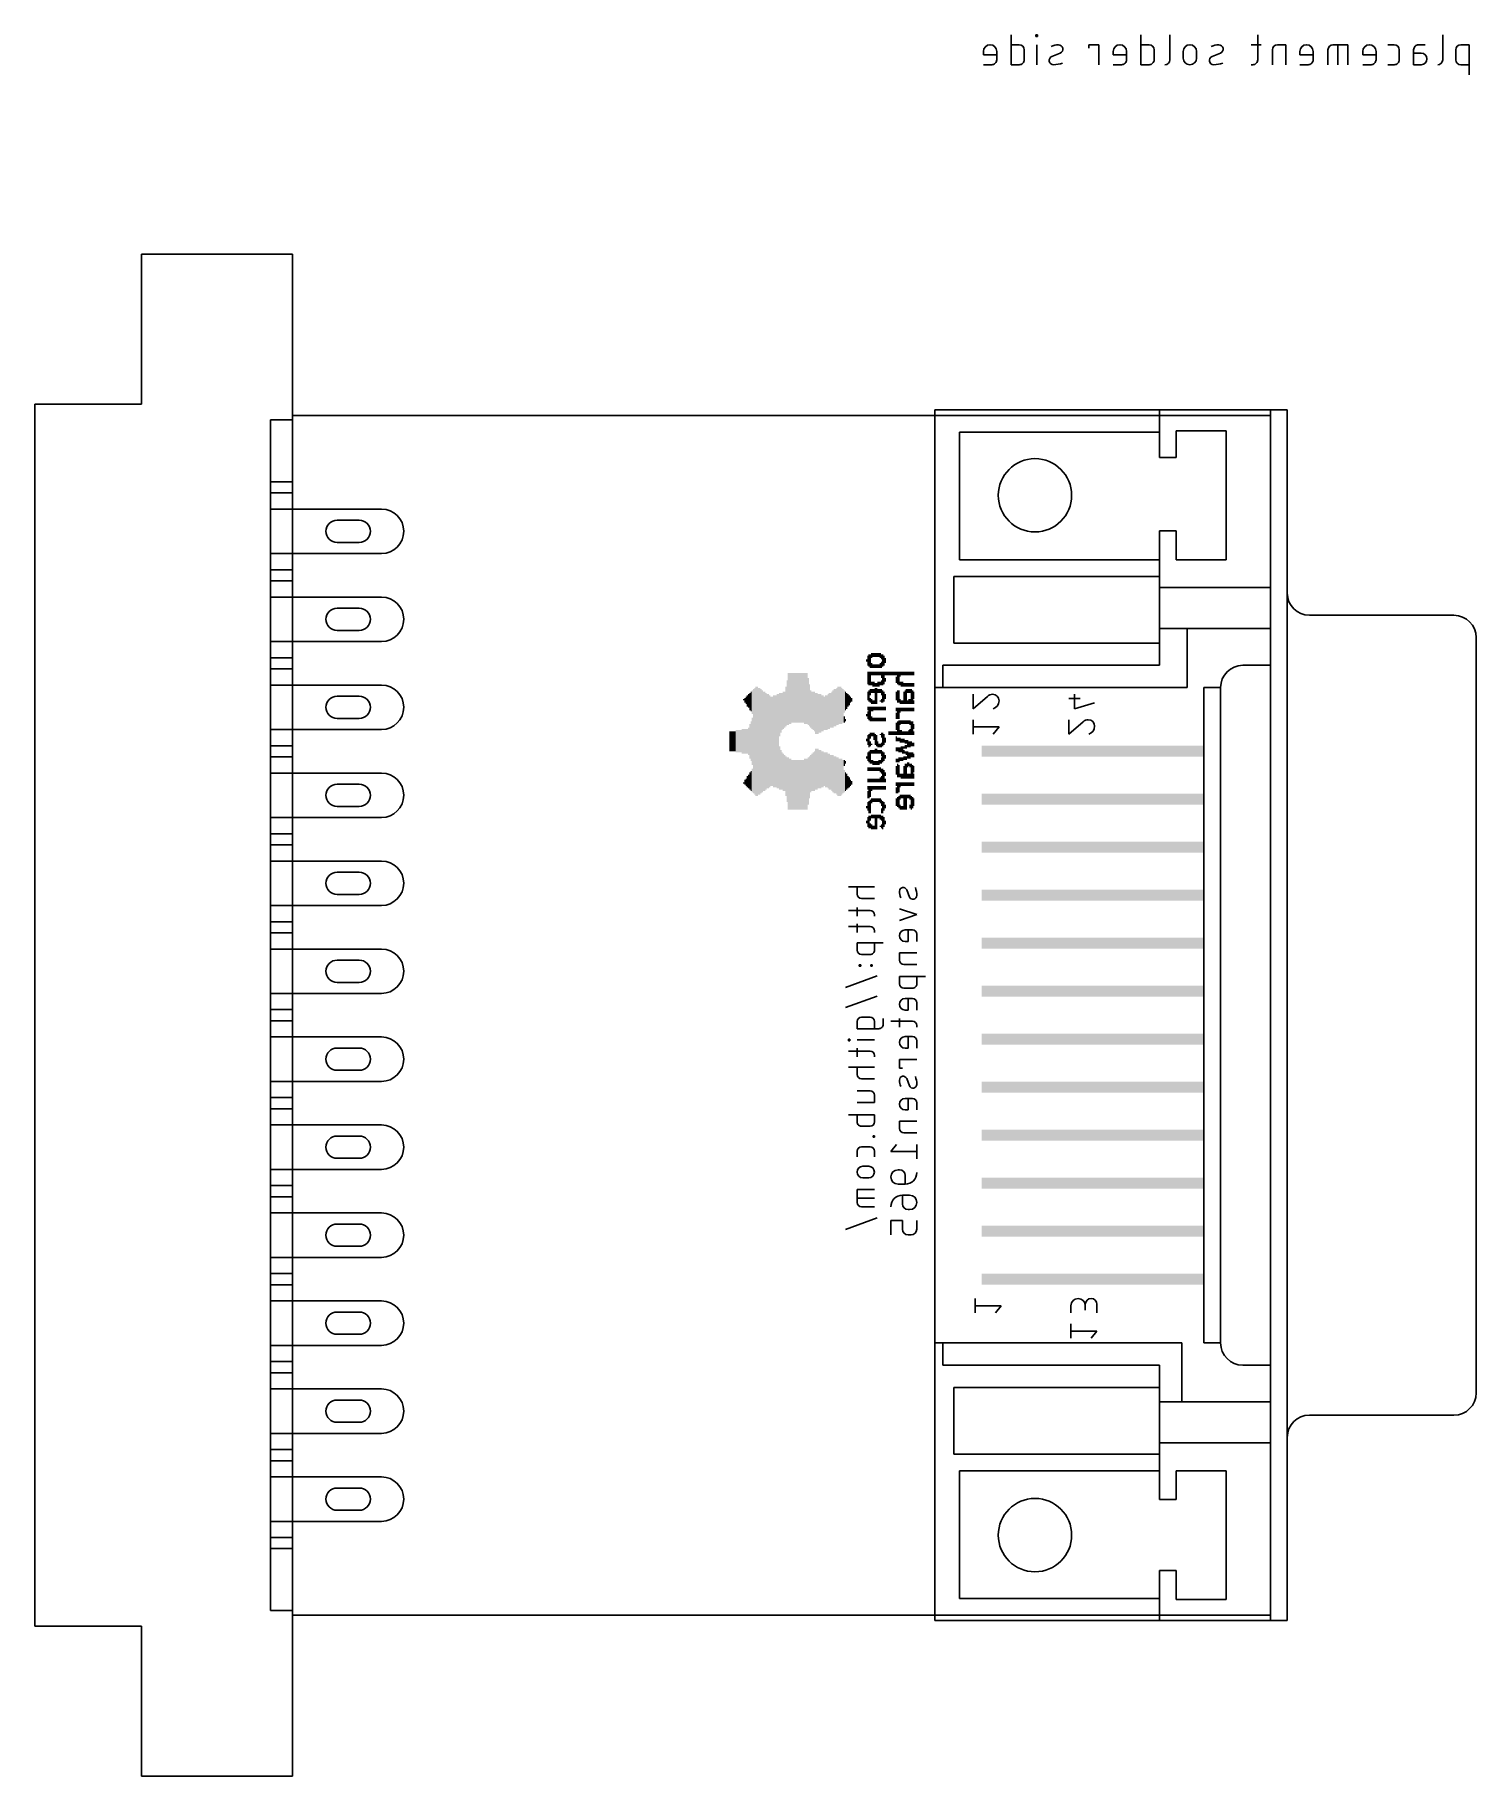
# Model space of a CAD drawing. Extents: x -11.6 to 53.2, y -7.2 to 71.1.
import ezdxf

# ---------------------------------------------------------------- set-up
doc = ezdxf.new("R2010")
doc.units = 0
for name, color, linetype in [('20', 30, 'CONTINUOUS'), ('22', 253, 'CONTINUOUS'), ('52', 253, 'CONTINUOUS')]:
    doc.layers.add(name, color=color, linetype=linetype)

# ---------------------------------------------------------------- blocks, each defined once
blk = doc.blocks.new('RECT')
blk.add_solid([(-0.5, -0.5), (0.5, -0.5), (-0.5, 0.5), (0.5, 0.5)])

msp = doc.modelspace()

# ---------------------------------------------------------------- linework, layer by layer
at = {"layer": '20'}
for p, q in [((0, 54), (0, 0)), ((0, 54), (44, 54)), ((44, 54), (44, 0)), ((0, 0), (44, 0))]:
    msp.add_line(p, q, dxfattribs=at)
for centre in [(33.4, 50.4), (33.4, 3.6)]:
    msp.add_circle(centre, 1.65, dxfattribs=at)
at = {"layer": '22'}
for p, q in [((32.3216, 71.1264), (32.3216, 69.7802)), ((32.6956, 70.6776), (32.3216, 70.6776)), ((33.5165, 71.1264), (33.4417, 71.1264)), ((33.4417, 71.1264), (33.4417, 71.0516)), ((33.4417, 71.0516), (33.5165, 71.0516)), ((33.4791, 69.7802), (33.4791, 70.6776)), ((33.5165, 71.0516), (33.5165, 71.1264)), ((36.2781, 70.6776), (35.8294, 70.6776)), ((35.8294, 70.6776), (35.8294, 70.528)), ((36.2781, 69.7802), (36.2781, 70.6776)), ((38.1621, 71.1264), (38.1621, 69.7802)), ((38.536, 70.6776), (38.1621, 70.6776)), ((39.4699, 71.1264), (39.4699, 70.0045)), ((43.5727, 70.6776), (43.124, 70.6776)), ((43.4231, 71.1264), (43.4231, 70.0045)), ((44.6835, 70.6776), (44.3095, 70.6776)), ((44.6835, 69.7802), (44.6835, 70.6776)), ((47.4795, 70.6776), (46.8064, 70.6776)), ((47.0308, 69.7802), (47.0308, 70.6776)), ((47.4795, 69.7802), (47.4795, 70.6776)), ((49.5675, 70.6776), (49.2684, 70.6776)), ((50.6605, 70.6776), (50.9596, 70.6776)), ((51.744, 71.1264), (51.744, 70.0045)), ((52.9336, 70.6776), (52.5597, 70.6776)), ((52.9336, 69.3314), (52.9336, 70.6776)), ((31.0811, 70.3785), (31.0811, 70.2289)), ((31.0811, 70.2289), (31.6794, 70.2289)), ((31.0811, 69.7802), (31.455, 69.7802)), ((31.6794, 70.0045), (31.6794, 70.3785)), ((32.3216, 69.7802), (32.6956, 69.7802)), ((32.9199, 70.0045), (32.9199, 70.4532)), ((34.1591, 70.1541), (34.533, 70.3037)), ((36.9215, 70.3785), (36.9215, 70.2289)), ((36.9215, 70.2289), (37.5198, 70.2289)), ((36.9215, 69.7802), (37.2954, 69.7802)), ((37.5198, 70.0045), (37.5198, 70.3785)), ((38.1621, 69.7802), (38.536, 69.7802)), ((38.7604, 70.0045), (38.7604, 70.4532)), ((40.0699, 70.3785), (40.0699, 70.0793)), ((40.6682, 70.0793), (40.6682, 70.3785)), ((41.3684, 70.1541), (41.7423, 70.3037)), ((43.1988, 69.7802), (43.124, 69.7802)), ((44.0851, 70.4532), (44.0851, 69.7802)), ((45.3171, 70.3785), (45.3171, 70.2289)), ((45.3171, 70.2289), (45.9154, 70.2289)), ((45.3171, 69.7802), (45.6911, 69.7802)), ((45.9154, 70.0045), (45.9154, 70.3785)), ((46.582, 70.4532), (46.582, 69.7802)), ((48.1461, 70.3785), (48.1461, 70.2289)), ((48.1461, 70.2289), (48.7444, 70.2289)), ((48.1461, 69.7802), (48.52, 69.7802)), ((48.7444, 70.0045), (48.7444, 70.3785)), ((49.2684, 69.7802), (49.5675, 69.7802)), ((49.7919, 70.0045), (49.7919, 70.4532)), ((50.4361, 69.7802), (50.4361, 70.4532)), ((50.4361, 70.3037), (50.7726, 70.3037)), ((50.7726, 69.7802), (50.4361, 69.7802)), ((52.3353, 70.4532), (52.3353, 70.0045)), ((52.5597, 69.7802), (52.9336, 69.7802)), ((0, 61.25), (-6.8, 61.25)), ((-6.8, 61.25), (-6.8, 54.5)), ((0, 61.25), (0, 53.8)), ((-11.6, 54.5), (-11.6, -0.5)), ((-6.8, 54.5), (-11.6, 54.5)), ((28.9, 42.75), (28.9, 54.25)), ((28.9, 54.25), (39, 54.25)), ((39, 54.25), (44, 54.25)), ((39, 52.1), (39, 54.25)), ((44, 54.25), (44, 46.25)), ((44, 54.25), (44.75, 54.25)), ((44.75, 54.25), (44.75, 46)), ((-1, 53.8), (-1, 0.2)), ((0, 53.8), (-1, 53.8)), ((42, 53.3), (39.75, 53.3)), ((39.75, 53.3), (39.75, 52.1)), ((42, 53.3), (42, 47.5)), ((39, 53.25), (30, 53.25)), ((30, 53.25), (30, 47.5)), ((39.75, 52.1), (39, 52.1)), ((-1, 51.01), (0, 51.01)), ((0, 51.01), (0, 50.51)), ((0, 50.51), (-1, 50.51)), ((0.1, 49.78), (-1, 49.78)), ((39.75, 48.8), (39, 48.8)), ((39, 48.8), (39, 46.25)), ((39.75, 47.5), (39.75, 48.8)), ((0.1, 47.78), (-1, 47.78)), ((-1, 47.05), (0, 47.05)), ((0, 47.05), (0, 46.55)), ((30, 47.5), (39, 47.5)), ((42, 47.5), (39.75, 47.5)), ((0, 46.55), (-1, 46.55)), ((39, 46.75), (29.75, 46.75)), ((29.75, 46.75), (29.75, 43.75)), ((39, 46.25), (44, 46.25)), ((39, 44.4), (39, 46.25)), ((44, 46.25), (44, 44.4)), ((0.1, 45.82), (-1, 45.82)), ((44.75, 46), (44.75, 8)), ((45.75, 45), (52.25, 45)), ((39, 42.75), (39, 44.4)), ((40.25, 44.4), (39, 44.4)), ((44, 44.4), (40.25, 44.4)), ((40.25, 41.75), (40.25, 44.4)), ((44, 44.4), (44, 42.75)), ((53.25, 44), (53.25, 10)), ((0.1, 43.82), (-1, 43.82)), ((29.75, 43.75), (39, 43.75)), ((-1, 43.09), (0, 43.09)), ((0, 42.59), (-1, 42.59)), ((0, 43.09), (0, 42.59)), ((28.9, 41.75), (28.9, 42.75)), ((29.25, 42.75), (39, 42.75)), ((29.25, 42.75), (29.25, 41.75)), ((44, 42.75), (42.75, 42.75)), ((44, 42.75), (44, 11.25)), ((0.1, 41.86), (-1, 41.86)), ((28.9, 12.25), (28.9, 41.75)), ((28.9, 41.75), (29.25, 41.75)), ((29.25, 41.75), (40.25, 41.75)), ((41.75, 41.75), (41, 41.75)), ((41, 41.75), (41, 12.25)), ((41.75, 41.75), (41.75, 12.25)), ((30.6158, 40.7938), (30.6158, 41.4429)), ((31.2649, 41.3455), (30.6158, 40.7938)), ((35.4351, 41.2482), (34.9158, 41.2482)), ((35.1754, 40.7938), (35.1754, 41.4429)), ((36.0842, 41.0534), (35.1754, 40.7938)), ((30.6158, 39.6508), (30.6158, 40.2999)), ((31.7842, 39.9754), (30.6158, 39.9754)), ((31.5246, 39.6508), (31.7842, 39.9754)), ((34.9158, 39.6508), (34.9158, 40.2999)), ((35.5649, 40.2025), (34.9158, 39.6508)), ((0.1, 39.86), (-1, 39.86)), ((-1, 39.13), (0, 39.13)), ((0, 38.63), (-1, 38.63)), ((0, 39.13), (0, 38.63)), ((0.1, 37.9), (-1, 37.9)), ((0.1, 35.9), (-1, 35.9)), ((-1, 35.17), (0, 35.17)), ((0, 34.67), (-1, 34.67)), ((0, 35.17), (0, 34.67)), ((0.1, 33.94), (-1, 33.94)), ((26.1767, 32.7742), (25.0083, 32.7742)), ((25.3978, 32.7742), (25.3978, 32.4496)), ((25.5925, 32.2549), (26.1767, 32.2549)), ((27.7571, 32.3198), (27.6273, 32.6444)), ((0.1, 31.94), (-1, 31.94)), ((25.0083, 31.7124), (25.982, 31.7124)), ((25.3978, 31.8422), (25.3978, 31.4528)), ((26.1767, 31.5177), (26.1767, 31.4528)), ((27.3028, 31.7892), (28.0817, 31.5296)), ((28.0817, 31.5296), (27.3028, 31.27)), ((-1, 31.21), (0, 31.21)), ((0, 30.71), (-1, 30.71)), ((0, 31.21), (0, 30.71)), ((25.0083, 30.9885), (25.982, 30.9885)), ((25.3978, 31.1183), (25.3978, 30.7289)), ((26.1767, 30.7938), (26.1767, 30.7289)), ((27.887, 30.8367), (27.5624, 30.8367)), ((27.6922, 30.3175), (27.6922, 30.8367)), ((28.0817, 30.3175), (28.0817, 30.642)), ((0.1, 29.98), (-1, 29.98)), ((26.5662, 30.2537), (25.3978, 30.2537)), ((25.3978, 30.2537), (25.3978, 29.9292)), ((26.1767, 29.9292), (26.1767, 30.2537)), ((28.0817, 29.808), (27.3028, 29.808)), ((27.3028, 29.808), (27.3028, 29.4835)), ((27.5624, 30.3175), (27.6922, 30.3175)), ((25.56, 29.2704), (25.4951, 29.2704)), ((25.4951, 29.2704), (25.4951, 29.2055)), ((25.4951, 29.2055), (25.56, 29.2055)), ((25.56, 29.2055), (25.56, 29.2704)), ((25.5925, 29.7344), (25.982, 29.7344)), ((26.0793, 29.2704), (26.0144, 29.2704)), ((26.0144, 29.2704), (26.0144, 29.2055)), ((26.0144, 29.2055), (26.0793, 29.2055)), ((26.0793, 29.2055), (26.0793, 29.2704)), ((27.4975, 29.2888), (28.0817, 29.2888)), ((26.3065, 28.7737), (24.8785, 28.2544)), ((28.4712, 28.7354), (27.3028, 28.7354)), ((27.3028, 28.7354), (27.3028, 28.4108)), ((27.4975, 28.2161), (27.887, 28.2161)), ((28.0817, 28.4108), (28.0817, 28.7354)), ((0.1, 27.98), (-1, 27.98)), ((26.3065, 27.8593), (24.8785, 27.34)), ((27.887, 27.7506), (27.5624, 27.7506)), ((27.6922, 27.2314), (27.6922, 27.7506)), ((28.0817, 27.2314), (28.0817, 27.5559)), ((-1, 27.25), (0, 27.25)), ((0, 26.75), (-1, 26.75)), ((0, 27.25), (0, 26.75)), ((25.3978, 26.718), (25.3978, 26.3934)), ((25.982, 26.9127), (25.5925, 26.9127)), ((26.1767, 26.3934), (26.1767, 26.718)), ((26.5662, 26.5882), (26.5662, 26.8478)), ((26.9133, 26.727), (27.887, 26.727)), ((27.3028, 26.8568), (27.3028, 26.4673)), ((27.5624, 27.2314), (27.6922, 27.2314)), ((0.1, 26.02), (-1, 26.02)), ((25.0732, 25.9176), (25.0083, 25.9176)), ((25.0083, 25.9176), (25.0083, 25.8527)), ((25.0732, 25.8527), (25.0732, 25.9176)), ((25.3978, 26.3934), (26.3714, 26.3934)), ((26.1767, 25.8852), (25.3978, 25.8852)), ((27.887, 26.0362), (27.5624, 26.0362)), ((27.6922, 25.5169), (27.6922, 26.0362)), ((28.0817, 26.5322), (28.0817, 26.4673)), ((25.0083, 25.8527), (25.0732, 25.8527)), ((25.0083, 25.3878), (25.982, 25.3878)), ((25.3978, 25.5176), (25.3978, 25.1282)), ((26.1767, 25.1931), (26.1767, 25.1282)), ((27.5624, 25.5169), (27.6922, 25.5169)), ((28.0817, 25.5169), (28.0817, 25.8414)), ((26.1767, 24.6589), (25.0083, 24.6589)), ((25.3978, 24.6589), (25.3978, 24.3344)), ((28.0817, 25.0008), (27.3028, 25.0008)), ((27.3028, 25.0008), (27.3028, 24.6113)), ((27.3028, 24.6113), (27.4326, 24.6113)), ((0.1, 24.02), (-1, 24.02)), ((25.3978, 23.5921), (25.982, 23.5921)), ((25.5925, 24.1396), (26.1767, 24.1396)), ((27.7571, 23.8235), (27.6273, 24.1481)), ((-1, 23.29), (0, 23.29)), ((0, 22.79), (-1, 22.79)), ((0, 23.29), (0, 22.79)), ((26.1767, 23.0728), (25.3978, 23.0728)), ((26.1767, 23.3974), (26.1767, 23.0728)), ((27.887, 23.2549), (27.5624, 23.2549)), ((27.5624, 22.7356), (27.6922, 22.7356)), ((27.6922, 22.7356), (27.6922, 23.2549)), ((28.0817, 22.7356), (28.0817, 23.0601)), ((0.1, 22.06), (-1, 22.06)), ((25.0083, 22.5194), (26.1767, 22.5194)), ((25.3978, 22.1949), (25.3978, 22.5194)), ((25.982, 22.0001), (25.5925, 22.0001)), ((26.1767, 22.5194), (26.1767, 22.1949)), ((28.0817, 22.2262), (27.3028, 22.2262)), ((27.3028, 22.2262), (27.3028, 21.9016)), ((26.1767, 21.5742), (26.1118, 21.5742)), ((26.1118, 21.5742), (26.1118, 21.5093)), ((26.1118, 21.5093), (26.1767, 21.5093)), ((26.1767, 21.5093), (26.1767, 21.5742)), ((27.1729, 21.1862), (26.9133, 20.8616)), ((27.4975, 21.7069), (28.0817, 21.7069)), ((28.0817, 21.1862), (28.0817, 20.5371)), ((25.3978, 20.8815), (25.3978, 20.6218)), ((25.982, 21.0762), (25.5925, 21.0762)), ((26.1767, 20.6218), (26.1767, 20.8815)), ((26.9133, 20.8616), (28.0817, 20.8616)), ((0.1, 20.06), (-1, 20.06)), ((25.9171, 20.2012), (25.6574, 20.2012)), ((25.6574, 19.6819), (25.9171, 19.6819)), ((27.3028, 20.0432), (27.2379, 20.0432)), ((27.5624, 19.3941), (27.5624, 19.7835)), ((-1, 19.33), (0, 19.33)), ((0, 18.83), (-1, 18.83)), ((0, 19.33), (0, 18.83)), ((26.1767, 19.15), (25.3978, 19.15)), ((25.3978, 19.15), (25.3978, 18.5658)), ((27.2379, 19.3941), (27.5624, 19.3941)), ((27.4326, 18.9002), (27.4326, 18.5107)), ((27.7571, 18.9002), (27.4326, 18.9002)), ((0.1, 18.1), (-1, 18.1)), ((26.1767, 18.7605), (25.3978, 18.7605)), ((25.5925, 18.371), (26.1767, 18.371)), ((27.6922, 18.2511), (27.7571, 18.2511)), ((26.3065, 17.8771), (24.8785, 17.3578)), ((27.4326, 17.7572), (26.9133, 17.7572)), ((26.9133, 17.7572), (26.9133, 17.1081)), ((27.4326, 17.3677), (27.4326, 17.7572)), ((28.0817, 17.7572), (28.0817, 17.3677)), ((27.8221, 17.1081), (27.6922, 17.1081)), ((0.1, 16.1), (-1, 16.1)), ((-1, 15.37), (0, 15.37)), ((0, 15.37), (0, 14.87)), ((0, 14.87), (-1, 14.87)), ((0.1, 14.14), (-1, 14.14)), ((30.7158, 13.6001), (30.7158, 14.2492)), ((31.8842, 13.9246), (30.7158, 13.9246)), ((31.6246, 13.6001), (31.8842, 13.9246)), ((35.0158, 13.6001), (35.0158, 13.9246)), ((35.6649, 13.9896), (35.6649, 13.7299)), ((36.1842, 13.6001), (36.1842, 13.9896)), ((35.0158, 12.4571), (35.0158, 13.1062)), ((36.1842, 12.7816), (35.0158, 12.7816)), ((35.9246, 12.4571), (36.1842, 12.7816)), ((0.1, 12.14), (-1, 12.14)), ((28.9, 11.25), (28.9, 12.25)), ((28.9, 12.25), (29.25, 12.25)), ((29.25, 12.25), (40, 12.25)), ((29.25, 11.25), (29.25, 12.25)), ((40, 12.25), (40, 9.6)), ((41, 12.25), (41.75, 12.25)), ((-1, 11.41), (0, 11.41)), ((0, 11.41), (0, 10.91)), ((28.9, -0.25), (28.9, 11.25)), ((39, 11.25), (29.25, 11.25)), ((39, 9.6), (39, 11.25)), ((42.75, 11.25), (44, 11.25)), ((44, 11.25), (44, 9.6)), ((0, 10.91), (-1, 10.91)), ((39, 10.25), (29.75, 10.25)), ((29.75, 10.25), (29.75, 7.25)), ((0.1, 10.18), (-1, 10.18)), ((39, 7.75), (39, 9.6)), ((40, 9.6), (39, 9.6)), ((44, 9.6), (40, 9.6)), ((44, 9.6), (44, 7.75)), ((52.25, 9), (45.75, 9)), ((0.1, 8.18), (-1, 8.18)), ((44.75, 8), (44.75, 7)), ((-1, 7.45), (0, 7.45)), ((0, 7.45), (0, 6.95)), ((29.75, 7.25), (39, 7.25)), ((39, 7.75), (44, 7.75)), ((39, 7.75), (39, 5.2)), ((44, 7.75), (44, -0.25)), ((0, 6.95), (-1, 6.95)), ((39, 6.5), (30, 6.5)), ((30, 6.5), (30, 0.75)), ((42, 6.5), (39.75, 6.5)), ((39.75, 6.5), (39.75, 5.2)), ((42, 6.5), (42, 0.7)), ((44.75, 7), (44.75, -0.25)), ((0.1, 6.22), (-1, 6.22)), ((39.75, 5.2), (39, 5.2)), ((0.1, 4.22), (-1, 4.22)), ((-1, 3.49), (0, 3.49)), ((0, 3.49), (0, 2.99)), ((0, 2.99), (-1, 2.99)), ((39.75, 2), (39, 2)), ((39, 2), (39, -0.25)), ((39.75, 0.7), (39.75, 2)), ((-1, 0.2), (0, 0.2)), ((0, 0.2), (0, -7.25)), ((30, 0.75), (39, 0.75)), ((42, 0.7), (39.75, 0.7)), ((-11.6, -0.5), (-6.8, -0.5)), ((-6.8, -0.5), (-6.8, -7.25)), ((39, -0.25), (28.9, -0.25)), ((44, -0.25), (39, -0.25)), ((44.75, -0.25), (44, -0.25)), ((0, -7.25), (-6.8, -7.25))]:
    msp.add_line(p, q, dxfattribs=at)
for centre, radius, start, end in [((31.3802, 70.3785), 0.2992, 0, 180), ((32.6956, 70.4532), 0.2244, 0, 90), ((34.4704, 69.8284), 0.8493, 90.819, 114.2391), ((34.461, 70.4837), 0.1939, 291.8014, 90.819), ((37.2206, 70.3785), 0.2992, 0, 180), ((38.536, 70.4532), 0.2244, 0, 90), ((40.369, 70.3785), 0.2992, 0, 180), ((41.6797, 69.8284), 0.8493, 90.819, 114.2391), ((41.6703, 70.4837), 0.1939, 291.8014, 90.819), ((44.3095, 70.4532), 0.2244, 90, 179.9992), ((45.6163, 70.3785), 0.2992, 0, 180), ((46.8064, 70.4532), 0.2244, 90, 179.9992), ((48.4452, 70.3785), 0.2992, 0, 180), ((49.5675, 70.4532), 0.2244, 0, 90), ((50.6605, 70.4532), 0.2244, 89.9992, 180), ((52.5597, 70.4532), 0.2244, 90, 179.9992), ((31.455, 70.0045), 0.2244, 270, 0.0008), ((32.6956, 70.0045), 0.2244, 270, 0.0008), ((34.2311, 69.974), 0.1939, 111.8014, 270.819), ((34.2157, 71.0485), 1.2684, 270.819, 289.7904), ((37.2954, 70.0045), 0.2244, 270, 0.0008), ((38.536, 70.0045), 0.2244, 270, 0.0008), ((39.2456, 70.0045), 0.2244, 270.0008, 0), ((40.369, 70.0793), 0.2992, 180, 0), ((41.4404, 69.974), 0.1939, 111.8014, 270.819), ((41.425, 71.0485), 1.2684, 270.819, 289.7904), ((43.1988, 70.0045), 0.2244, 269.9992, 360), ((45.6911, 70.0045), 0.2244, 270, 0.0008), ((48.52, 70.0045), 0.2244, 270, 0.0008), ((49.5675, 70.0045), 0.2244, 270, 0.0008), ((50.7726, 70.0419), 0.2618, 270, 90), ((51.5196, 70.0045), 0.2244, 270.0008, 0), ((52.5597, 70.0045), 0.2244, 180, 270), ((45.75, 46), 1, 180, 270), ((52.25, 44), 1, 0, 90), ((42.75, 41.75), 1, 90, 180), ((31.4921, 41.1292), 0.3138, 90.0004, 136.396), ((31.4921, 41.1508), 0.2921, 0, 90), ((31.4089, 41.1508), 0.3753, 287.9451, 359.9999), ((35.7921, 39.9862), 0.3138, 90.0004, 136.396), ((35.7921, 40.0078), 0.2921, 0, 90), ((35.7089, 40.0078), 0.3753, 287.9451, 359.9999), ((25.5925, 32.4496), 0.1947, 180, 269.9982), ((27.4711, 32.5819), 0.1683, 21.8011, 180.8182), ((28.0398, 32.59), 0.7371, 180.8181, 204.2389), ((27.9134, 32.3823), 0.1683, 201.8014, 0.8181), ((26.981, 32.369), 1.1008, 0.8181, 19.791), ((25.982, 31.5177), 0.1947, 0, 90), ((25.982, 30.7938), 0.1947, 0, 90), ((27.5624, 30.5771), 0.2596, 90, 270), ((27.887, 30.642), 0.1947, 0, 90), ((25.5925, 29.9292), 0.1947, 180, 269.9982), ((25.982, 29.9292), 0.1947, 270, 0.0009), ((27.4975, 29.4835), 0.1947, 180, 269.9982), ((27.4975, 28.4108), 0.1947, 180, 269.9982), ((27.887, 28.4108), 0.1947, 270, 0.0009), ((27.5624, 27.491), 0.2596, 90, 270), ((27.887, 27.5559), 0.1947, 0, 90), ((25.5925, 26.718), 0.1947, 90, 180), ((25.982, 26.718), 0.1947, 0, 90), ((27.887, 26.5322), 0.1947, 0, 90), ((26.3714, 26.5881), 0.1947, 270, 0.0009), ((27.5624, 25.7765), 0.2596, 90, 270), ((27.887, 25.8414), 0.1947, 0, 90), ((25.982, 25.1931), 0.1947, 0, 90), ((25.5925, 24.3344), 0.1947, 180, 269.9982), ((25.982, 23.3974), 0.1947, 0, 90), ((27.4711, 24.0856), 0.1683, 21.8011, 180.8182), ((28.0398, 24.0937), 0.7371, 180.8181, 204.2389), ((27.9134, 23.886), 0.1683, 201.8014, 0.8181), ((26.981, 23.8727), 1.1008, 0.8181, 19.791), ((27.5624, 22.9952), 0.2596, 90, 270), ((27.887, 23.0601), 0.1947, 0, 90), ((25.5925, 22.1949), 0.1947, 179.9991, 270), ((25.982, 22.1949), 0.1947, 270.0018, 360), ((27.4975, 21.9016), 0.1947, 180, 269.9982), ((25.5925, 20.8815), 0.1947, 90, 180), ((25.982, 20.8815), 0.1947, 0, 90), ((25.6574, 19.9416), 0.2596, 90, 270), ((25.9171, 19.9416), 0.2596, 270, 90), ((27.2379, 19.7186), 0.3246, 90, 270), ((27.3028, 19.7835), 0.2596, 0, 90), ((27.5624, 19.9133), 0.5193, 270, 0), ((27.4326, 18.3809), 0.5193, 90, 179.9993), ((27.7571, 18.5756), 0.3246, 270, 90), ((25.5925, 18.5658), 0.1947, 180, 270), ((27.6922, 18.5107), 0.2596, 180, 270), ((27.6922, 17.3677), 0.2596, 180, 270), ((27.8221, 17.3677), 0.2596, 270, 0), ((35.3404, 13.9246), 0.3246, 0, 180), ((35.9246, 13.9896), 0.2596, 0, 180), ((42.75, 12.25), 1, 180, 270), ((52.25, 10), 1, 270, 0), ((45.75, 8), 1, 90, 180)]:
    msp.add_arc(centre, radius, start, end, dxfattribs=at)
at = {"layer": '52'}
for p, q in [((0.1, 49.78), (4, 49.78)), ((3, 49.28), (2, 49.28)), ((3, 48.28), (2, 48.28)), ((0.1, 47.78), (4, 47.78)), ((0.1, 45.82), (4, 45.82)), ((3, 45.32), (2, 45.32)), ((3, 44.32), (2, 44.32)), ((0.1, 43.82), (4, 43.82)), ((0.1, 41.86), (4, 41.86)), ((3, 41.36), (2, 41.36)), ((3, 40.36), (2, 40.36)), ((0.1, 39.86), (4, 39.86)), ((0.1, 37.9), (4, 37.9)), ((3, 37.4), (2, 37.4)), ((3, 36.4), (2, 36.4)), ((0.1, 35.9), (4, 35.9)), ((0.1, 33.94), (4, 33.94)), ((3, 33.44), (2, 33.44)), ((3, 32.44), (2, 32.44)), ((0.1, 31.94), (4, 31.94)), ((0.1, 29.98), (4, 29.98)), ((3, 29.48), (2, 29.48)), ((3, 28.48), (2, 28.48)), ((0.1, 27.98), (4, 27.98)), ((0.1, 26.02), (4, 26.02)), ((3, 25.52), (2, 25.52)), ((3, 24.52), (2, 24.52)), ((0.1, 24.02), (4, 24.02)), ((0.1, 22.06), (4, 22.06)), ((3, 21.56), (2, 21.56)), ((3, 20.56), (2, 20.56)), ((0.1, 20.06), (4, 20.06)), ((0.1, 18.1), (4, 18.1)), ((3, 17.6), (2, 17.6)), ((3, 16.6), (2, 16.6)), ((0.1, 16.1), (4, 16.1)), ((0.1, 14.14), (4, 14.14)), ((3, 13.64), (2, 13.64)), ((3, 12.64), (2, 12.64)), ((0.1, 12.14), (4, 12.14)), ((0.1, 10.18), (4, 10.18)), ((3, 9.68), (2, 9.68)), ((3, 8.68), (2, 8.68)), ((0.1, 8.18), (4, 8.18)), ((0.1, 6.22), (4, 6.22)), ((3, 5.72), (2, 5.72)), ((3, 4.72), (2, 4.72)), ((0.1, 4.22), (4, 4.22))]:
    msp.add_line(p, q, dxfattribs=at)
for centre, radius, start, end in [((4, 48.78), 1, 270, 90), ((2, 48.78), 0.5, 90, 270), ((3, 48.78), 0.5, 270, 90), ((4, 44.82), 1, 270, 90), ((2, 44.82), 0.5, 90, 270), ((3, 44.82), 0.5, 270, 90), ((4, 40.86), 1, 270, 90), ((2, 40.86), 0.5, 90, 270), ((3, 40.86), 0.5, 270, 90), ((4, 36.9), 1, 270, 90), ((2, 36.9), 0.5, 90, 270), ((3, 36.9), 0.5, 270, 90), ((4, 32.94), 1, 270, 90), ((2, 32.94), 0.5, 90, 270), ((3, 32.94), 0.5, 270, 90), ((4, 28.98), 1, 270, 90), ((2, 28.98), 0.5, 90, 270), ((3, 28.98), 0.5, 270, 90), ((4, 25.02), 1, 270, 90), ((2, 25.02), 0.5, 90, 270), ((3, 25.02), 0.5, 270, 90), ((4, 21.06), 1, 270, 90), ((2, 21.06), 0.5, 90, 270), ((3, 21.06), 0.5, 270, 90), ((4, 17.1), 1, 270, 90), ((2, 17.1), 0.5, 90, 270), ((3, 17.1), 0.5, 270, 90), ((4, 13.14), 1, 270, 90), ((2, 13.14), 0.5, 90, 270), ((3, 13.14), 0.5, 270, 90), ((2, 9.18), 0.5, 90, 270), ((3, 9.18), 0.5, 270, 90), ((4, 9.18), 1, 270, 90), ((2, 5.22), 0.5, 90, 270), ((3, 5.22), 0.5, 270, 90), ((4, 5.22), 1, 270, 90)]:
    msp.add_arc(centre, radius, start, end, dxfattribs=at)

# ---------------------------------------------------------------- block references
at = {"layer": '22', "rotation": 270}
for p, xscale, yscale in [((25.8812, 42.9614), 0.447, 0.0559), ((25.9371, 42.9614), 0.5588, 0.0559), ((25.993, 42.9335), 0.6147, 0.0559), ((26.0488, 43.1849), 0.2235, 0.0559), ((26.1047, 43.2129), 0.1676, 0.0559), ((26.1606, 43.2129), 0.1676, 0.0559), ((26.2165, 43.2129), 0.1676, 0.0559), ((26.2724, 43.2129), 0.1676, 0.0559), ((26.3282, 43.2129), 0.1676, 0.0559), ((26.3841, 43.2129), 0.1676, 0.0559), ((26.44, 43.1849), 0.2235, 0.0559), ((26.4959, 43.129), 0.2235, 0.0559), ((26.5518, 42.9614), 0.5588, 0.0559), ((26.6076, 42.9614), 0.447, 0.0559), ((22.3049, 41.2291), 2.347, 0.0559), ((22.3607, 41.2571), 2.2911, 0.0559), ((22.4166, 41.2571), 2.2911, 0.0559), ((22.4725, 41.285), 2.2352, 0.0559), ((22.5284, 41.285), 2.2352, 0.0559), ((22.5843, 41.285), 2.2352, 0.0559), ((22.6402, 41.285), 2.2352, 0.0559), ((22.696, 41.285), 2.2352, 0.0559), ((22.7519, 41.285), 2.2352, 0.0559), ((22.8078, 41.285), 2.2352, 0.0559), ((22.8637, 41.285), 2.2352, 0.0559), ((22.9196, 41.285), 2.2352, 0.0559), ((22.9754, 41.285), 2.2352, 0.0559), ((23.0313, 41.2571), 2.2911, 0.0559), ((23.0872, 41.2571), 2.2911, 0.0559), ((23.1431, 41.2571), 2.2911, 0.0559), ((25.8253, 42.9614), 0.1118, 0.0559), ((25.8812, 42.1791), 0.5588, 0.0559), ((25.9371, 42.1512), 0.6147, 0.0559), ((25.993, 42.1512), 0.6147, 0.0559), ((26.0488, 42.7379), 0.2235, 0.0559), ((26.0488, 42.3747), 0.1676, 0.0559), ((26.1047, 42.7099), 0.1676, 0.0559), ((26.1047, 42.3747), 0.1676, 0.0559), ((26.1606, 42.7099), 0.1676, 0.0559), ((26.1606, 42.3747), 0.1676, 0.0559), ((26.2165, 42.7099), 0.1676, 0.0559), ((26.2165, 42.3747), 0.1676, 0.0559), ((26.2724, 42.7099), 0.1676, 0.0559), ((26.2724, 42.3747), 0.1676, 0.0559), ((26.3282, 42.7099), 0.1676, 0.0559), ((26.3282, 42.3747), 0.1676, 0.0559), ((26.3841, 42.7099), 0.1676, 0.0559), ((26.3841, 42.3747), 0.1676, 0.0559), ((26.44, 42.7379), 0.2235, 0.0559), ((26.44, 42.3747), 0.1676, 0.0559), ((26.4959, 42.7658), 0.2794, 0.0559), ((26.4959, 42.3188), 0.2794, 0.0559), ((26.5518, 42.1512), 0.6147, 0.0559), ((26.6076, 42.1791), 0.5588, 0.0559), ((26.6635, 42.9614), 0.2235, 0.0559), ((26.6635, 42.3747), 0.1676, 0.0559), ((26.7194, 42.3747), 0.1676, 0.0559), ((26.7753, 42.3747), 0.1676, 0.0559), ((26.8312, 42.3747), 0.1676, 0.0559), ((26.887, 42.3747), 0.1676, 0.0559), ((26.9429, 42.3747), 0.1676, 0.0559), ((26.9988, 42.3747), 0.1676, 0.0559), ((27.0547, 42.3747), 0.1676, 0.0559), ((27.1105, 42.3747), 0.1676, 0.0559), ((27.1664, 42.3747), 0.1676, 0.0559), ((27.2223, 42.1791), 0.5588, 0.0559), ((27.2782, 42.1512), 0.6147, 0.0559), ((27.3341, 42.3467), 0.2235, 0.0559), ((27.39, 42.3747), 0.1676, 0.0559), ((27.4458, 42.3747), 0.1676, 0.0559), ((27.5017, 42.3747), 0.1676, 0.0559), ((27.5576, 42.3747), 0.1676, 0.0559), ((27.6135, 42.3747), 0.1676, 0.0559), ((27.6694, 42.3747), 0.1676, 0.0559), ((27.7252, 42.3747), 0.1676, 0.0559), ((27.7811, 42.3747), 0.1676, 0.0559), ((27.837, 42.3747), 0.1676, 0.0559), ((27.8929, 42.3747), 0.1676, 0.0559), ((27.9488, 42.3747), 0.1676, 0.0559), ((20.6285, 41.1174), 0.8941, 0.0559), ((20.6844, 41.0894), 1.0617, 0.0559), ((20.7402, 39.3292), 4.6939, 0.0559), ((20.7961, 39.3292), 4.8057, 0.0559), ((20.852, 39.3292), 4.9174, 0.0559), ((20.9079, 39.3292), 4.9174, 0.0559), ((20.9638, 39.3292), 4.8057, 0.0559), ((21.0196, 39.3292), 4.8057, 0.0559), ((21.0755, 39.3292), 4.6939, 0.0559), ((21.1314, 39.3292), 4.5822, 0.0559), ((21.1873, 39.3292), 4.4704, 0.0559), ((21.2431, 39.3292), 4.4704, 0.0559), ((22.0814, 40.7262), 1.6764, 0.0559), ((22.1372, 40.7542), 1.6205, 0.0559), ((22.1931, 40.8939), 1.7882, 0.0559), ((22.249, 41.0615), 2.0117, 0.0559), ((23.1989, 41.1174), 2.1234, 0.0559), ((23.2548, 40.9497), 1.8999, 0.0559), ((23.3107, 40.7821), 1.6764, 0.0559), ((23.3666, 40.7262), 1.6764, 0.0559), ((23.4225, 40.6983), 1.7323, 0.0559), ((23.4784, 40.6703), 1.7882, 0.0559), ((24.2607, 40.7542), 1.6205, 0.0559), ((24.3165, 40.7821), 1.6764, 0.0559), ((24.3724, 40.838), 1.6764, 0.0559), ((24.4283, 40.838), 1.6764, 0.0559), ((24.4842, 40.8939), 1.6764, 0.0559), ((24.5401, 40.9218), 1.7323, 0.0559), ((24.596, 40.9497), 1.6764, 0.0559), ((24.6518, 40.9497), 1.6764, 0.0559), ((24.7077, 40.9218), 1.6205, 0.0559), ((24.7636, 40.9218), 1.5088, 0.0559), ((24.8195, 41.1174), 1.0058, 0.0559), ((24.8754, 41.1453), 0.8382, 0.0559), ((25.8812, 41.3688), 0.3912, 0.0559), ((25.9371, 41.3688), 0.5029, 0.0559), ((25.993, 41.5365), 0.2794, 0.0559), ((26.0488, 41.9276), 0.1676, 0.0559), ((26.0488, 41.5924), 0.1676, 0.0559), ((26.1047, 41.8997), 0.2235, 0.0559), ((26.1047, 41.5924), 0.1676, 0.0559), ((26.1606, 41.8997), 0.2235, 0.0559), ((26.1606, 41.5924), 0.1676, 0.0559), ((26.2165, 41.8717), 0.1676, 0.0559), ((26.2165, 41.3688), 0.7264, 0.0559), ((26.2724, 41.8717), 0.1676, 0.0559), ((26.2724, 41.3688), 0.7264, 0.0559), ((26.3282, 41.8997), 0.2235, 0.0559), ((26.3282, 41.5924), 0.1676, 0.0559), ((26.3841, 41.8997), 0.2235, 0.0559), ((26.3841, 41.5924), 0.1676, 0.0559), ((26.44, 41.9276), 0.1676, 0.0559), ((26.44, 41.5924), 0.1676, 0.0559), ((26.4959, 41.9556), 0.2235, 0.0559), ((26.4959, 41.5365), 0.2794, 0.0559), ((26.5518, 41.3409), 0.5588, 0.0559), ((26.6076, 41.3409), 0.447, 0.0559), ((26.6635, 42.0953), 0.1676, 0.0559), ((27.1664, 42.0953), 0.2794, 0.0559), ((27.1664, 41.3688), 0.3912, 0.0559), ((27.2223, 41.3409), 0.5588, 0.0559), ((27.2782, 41.3409), 0.5588, 0.0559), ((27.3341, 41.9276), 0.1676, 0.0559), ((27.39, 41.8997), 0.2235, 0.0559), ((27.4458, 41.8997), 0.2235, 0.0559), ((27.5017, 41.8717), 0.1676, 0.0559), ((27.5017, 41.285), 0.5588, 0.0559), ((27.5576, 41.8717), 0.1676, 0.0559), ((27.5576, 41.313), 0.6147, 0.0559), ((27.6135, 41.8717), 0.1676, 0.0559), ((27.6135, 41.3409), 0.6706, 0.0559), ((27.6694, 41.8717), 0.1676, 0.0559), ((27.6694, 41.5924), 0.1676, 0.0559), ((27.7252, 41.8717), 0.1676, 0.0559), ((27.7252, 41.5924), 0.1676, 0.0559), ((27.7811, 41.8717), 0.1676, 0.0559), ((27.7811, 41.5924), 0.1676, 0.0559), ((27.837, 41.8717), 0.1676, 0.0559), ((27.837, 41.3409), 0.6706, 0.0559), ((27.8929, 41.8717), 0.1676, 0.0559), ((27.8929, 41.313), 0.6147, 0.0559), ((27.9488, 41.8717), 0.1676, 0.0559), ((27.9488, 41.3968), 0.3353, 0.0559), ((20.2932, 41.2012), 0.0559, 0.0559), ((20.3491, 41.1733), 0.2235, 0.0559), ((20.4049, 41.1733), 0.3353, 0.0559), ((20.4608, 41.1453), 0.5029, 0.0559), ((20.5167, 41.1453), 0.6147, 0.0559), ((20.5726, 41.1174), 0.7823, 0.0559), ((21.299, 39.3292), 4.3586, 0.0559), ((21.3549, 39.3292), 4.2469, 0.0559), ((21.4108, 39.3292), 4.2469, 0.0559), ((21.4667, 39.3292), 4.1351, 0.0559), ((21.5226, 39.3292), 4.0234, 0.0559), ((21.5784, 39.3292), 4.0234, 0.0559), ((21.6343, 39.3292), 4.1351, 0.0559), ((21.6902, 39.3292), 4.1351, 0.0559), ((21.7461, 39.3292), 4.1351, 0.0559), ((21.802, 39.3292), 4.2469, 0.0559), ((21.8578, 39.3292), 4.2469, 0.0559), ((21.9137, 40.5306), 1.9558, 0.0559), ((21.9696, 40.6145), 1.7882, 0.0559), ((22.0255, 40.6703), 1.6764, 0.0559), ((23.5342, 40.5865), 1.844, 0.0559), ((23.5901, 40.5865), 1.844, 0.0559), ((23.646, 40.5586), 1.7882, 0.0559), ((23.7019, 40.5865), 1.7323, 0.0559), ((23.7578, 40.5865), 1.7323, 0.0559), ((23.8136, 40.5865), 1.6205, 0.0559), ((23.8695, 40.5865), 1.6205, 0.0559), ((23.9254, 40.5865), 1.5088, 0.0559), ((23.9813, 40.6145), 1.5646, 0.0559), ((24.0372, 40.6145), 1.5646, 0.0559), ((24.093, 40.6703), 1.5646, 0.0559), ((24.1489, 40.6983), 1.6205, 0.0559), ((24.2048, 40.7262), 1.5646, 0.0559), ((24.9312, 41.1453), 0.7264, 0.0559), ((24.9871, 41.1733), 0.5588, 0.0559), ((25.043, 41.1733), 0.447, 0.0559), ((25.0989, 41.2012), 0.2794, 0.0559), ((25.1547, 41.2012), 0.1676, 0.0559), ((25.8812, 40.81), 0.1676, 0.0559), ((25.9371, 40.5865), 0.6147, 0.0559), ((25.993, 41.1733), 0.2235, 0.0559), ((25.993, 40.5586), 0.6706, 0.0559), ((26.0488, 41.1174), 0.2235, 0.0559), ((26.0488, 40.7821), 0.2235, 0.0559), ((26.1047, 41.0894), 0.1676, 0.0559), ((26.1047, 40.7821), 0.2235, 0.0559), ((26.1606, 41.0894), 0.1676, 0.0559), ((26.1606, 40.81), 0.1676, 0.0559), ((26.2165, 40.81), 0.1676, 0.0559), ((26.2724, 40.81), 0.1676, 0.0559), ((26.3282, 40.81), 0.1676, 0.0559), ((26.3841, 40.81), 0.1676, 0.0559), ((26.44, 41.1453), 0.0559, 0.0559), ((26.44, 40.81), 0.1676, 0.0559), ((26.4959, 41.1453), 0.1676, 0.0559), ((26.4959, 40.81), 0.1676, 0.0559), ((26.5518, 40.81), 0.1676, 0.0559), ((26.6076, 40.81), 0.1676, 0.0559), ((26.6635, 41.3409), 0.2235, 0.0559), ((26.6635, 40.81), 0.1676, 0.0559), ((27.1664, 40.7542), 0.1676, 0.0559), ((27.2223, 40.5865), 0.5029, 0.0559), ((27.2782, 40.5865), 0.5029, 0.0559), ((27.3341, 41.1174), 0.2235, 0.0559), ((27.3341, 40.7262), 0.2235, 0.0559), ((27.39, 41.0894), 0.1676, 0.0559), ((27.39, 40.7542), 0.1676, 0.0559), ((27.4458, 41.0894), 0.1676, 0.0559), ((27.4458, 40.7542), 0.1676, 0.0559), ((27.5017, 40.7542), 0.1676, 0.0559), ((27.5576, 40.7542), 0.1676, 0.0559), ((27.6135, 40.7542), 0.1676, 0.0559), ((27.6694, 41.0894), 0.1676, 0.0559), ((27.6694, 40.7542), 0.1676, 0.0559), ((27.7252, 41.1174), 0.2235, 0.0559), ((27.7252, 40.7542), 0.1676, 0.0559), ((27.7811, 41.1174), 0.2235, 0.0559), ((27.7811, 40.7542), 0.1676, 0.0559), ((27.837, 40.7542), 0.1676, 0.0559), ((27.8929, 40.7542), 0.1676, 0.0559), ((27.9488, 41.0894), 0.1676, 0.0559), ((27.9488, 40.7542), 0.1676, 0.0559), ((20.5726, 39.3292), 1.5646, 0.0559), ((20.6285, 39.3292), 1.7882, 0.0559), ((20.6844, 39.3292), 2.1234, 0.0559), ((24.8195, 40.3071), 0.2794, 0.0559), ((24.8754, 40.2792), 0.1118, 0.0559), ((25.8253, 40.5027), 0.1118, 0.0559), ((25.8812, 40.5027), 0.3353, 0.0559), ((26.0488, 40.3351), 0.2235, 0.0559), ((26.1047, 40.3071), 0.1676, 0.0559), ((26.1606, 40.3071), 0.1676, 0.0559), ((26.2165, 40.3071), 0.1676, 0.0559), ((26.2724, 40.3071), 0.1676, 0.0559), ((26.3282, 40.3071), 0.1676, 0.0559), ((26.3841, 40.3071), 0.1676, 0.0559), ((26.44, 40.3071), 0.1676, 0.0559), ((26.4959, 40.3071), 0.1676, 0.0559), ((26.5518, 40.3071), 0.1676, 0.0559), ((26.6076, 40.3071), 0.1676, 0.0559), ((26.6635, 40.3071), 0.1676, 0.0559), ((27.1664, 40.4748), 0.2794, 0.0559), ((27.1664, 39.9998), 0.3353, 0.0559), ((27.2223, 39.916), 0.6147, 0.0559), ((27.2782, 39.9439), 0.6706, 0.0559), ((27.3341, 40.1674), 0.2235, 0.0559), ((27.39, 40.1954), 0.1676, 0.0559), ((27.4458, 40.1954), 0.1676, 0.0559), ((27.5017, 40.1954), 0.1676, 0.0559), ((27.5576, 40.1954), 0.1676, 0.0559), ((27.6135, 40.1954), 0.1676, 0.0559), ((27.6694, 40.1954), 0.1676, 0.0559), ((27.7252, 40.1954), 0.1676, 0.0559), ((27.7811, 40.1674), 0.2235, 0.0559), ((27.837, 39.916), 0.6147, 0.0559), ((27.8929, 39.916), 0.6147, 0.0559), ((27.9488, 39.9998), 0.2235, 0.0559), ((19.6785, 39.3292), 0.8941, 0.0559), ((19.7344, 39.3292), 0.8941, 0.0559), ((19.7903, 39.3292), 0.8941, 0.0559), ((19.8462, 39.3292), 0.8941, 0.0559), ((19.902, 39.3292), 0.8941, 0.0559), ((19.9579, 39.3292), 1.0058, 0.0559), ((20.0138, 39.3292), 1.0058, 0.0559), ((20.0697, 39.3292), 1.0058, 0.0559), ((20.1256, 39.3292), 1.0058, 0.0559), ((20.1814, 39.3292), 1.0058, 0.0559), ((20.2373, 39.3292), 1.1176, 0.0559), ((20.2932, 39.3292), 1.1176, 0.0559), ((20.3491, 39.3292), 1.1176, 0.0559), ((20.4049, 39.3292), 1.1176, 0.0559), ((20.4608, 39.3292), 1.1176, 0.0559), ((20.5167, 39.3292), 1.2294, 0.0559), ((25.8253, 39.3851), 0.1118, 0.0559), ((25.8812, 39.3851), 0.447, 0.0559), ((25.9371, 39.3572), 0.6147, 0.0559), ((25.993, 39.5807), 0.2794, 0.0559), ((25.993, 39.2174), 0.2235, 0.0559), ((26.0488, 39.6365), 0.1676, 0.0559), ((26.0488, 39.1895), 0.0559, 0.0559), ((26.1047, 39.6365), 0.1676, 0.0559), ((26.1606, 39.5527), 0.3353, 0.0559), ((26.2165, 39.413), 0.5029, 0.0559), ((26.2724, 39.3572), 0.5029, 0.0559), ((26.3282, 39.1895), 0.2794, 0.0559), ((26.3841, 39.1336), 0.1676, 0.0559), ((26.44, 39.6365), 0.0559, 0.0559), ((26.44, 39.1336), 0.1676, 0.0559), ((26.4959, 39.6086), 0.2235, 0.0559), ((26.4959, 39.1616), 0.2235, 0.0559), ((26.5518, 39.413), 0.6147, 0.0559), ((26.6076, 39.413), 0.5029, 0.0559), ((26.6635, 39.3851), 0.2235, 0.0559), ((26.8312, 39.6924), 0.1676, 0.0559), ((26.887, 39.6924), 0.1676, 0.0559), ((26.9429, 39.6924), 0.1676, 0.0559), ((26.9988, 39.6924), 0.1676, 0.0559), ((27.0547, 39.6924), 0.1676, 0.0559), ((27.1105, 39.6924), 0.1676, 0.0559), ((27.1664, 39.6924), 0.1676, 0.0559), ((27.1664, 39.441), 0.2235, 0.0559), ((27.2223, 39.413), 0.1676, 0.0559), ((27.2782, 39.413), 0.1676, 0.0559), ((27.3341, 39.7204), 0.2235, 0.0559), ((27.3341, 39.3851), 0.2235, 0.0559), ((27.39, 39.7204), 0.2235, 0.0559), ((27.39, 39.3572), 0.1676, 0.0559), ((27.4458, 39.6924), 0.1676, 0.0559), ((27.4458, 39.3572), 0.1676, 0.0559), ((27.5017, 39.6924), 0.1676, 0.0559), ((27.5017, 39.3572), 0.1676, 0.0559), ((27.5576, 39.6924), 0.1676, 0.0559), ((27.5576, 39.3013), 0.1676, 0.0559), ((27.6135, 39.6924), 0.1676, 0.0559), ((27.6135, 39.3013), 0.1676, 0.0559), ((27.6694, 39.6924), 0.1676, 0.0559), ((27.6694, 39.2174), 0.3353, 0.0559), ((27.7252, 39.7204), 0.2235, 0.0559), ((27.7252, 39.1895), 0.2794, 0.0559), ((27.7811, 39.7483), 0.2794, 0.0559), ((27.7811, 39.1895), 0.2794, 0.0559), ((27.837, 39.2174), 0.2235, 0.0559), ((27.8929, 39.1895), 0.1676, 0.0559), ((27.9488, 39.6924), 0.1676, 0.0559), ((27.9488, 39.1895), 0.1676, 0.0559), ((21.9137, 38.1278), 1.9558, 0.0559), ((21.9696, 38.044), 1.7882, 0.0559), ((22.0255, 37.9881), 1.6764, 0.0559), ((22.0814, 37.9322), 1.6764, 0.0559), ((22.1372, 37.9043), 1.6205, 0.0559), ((22.1931, 37.7646), 1.7882, 0.0559), ((22.249, 37.5969), 2.0117, 0.0559), ((22.3049, 37.4293), 2.347, 0.0559), ((22.3607, 37.4014), 2.2911, 0.0559), ((22.4166, 37.4014), 2.2911, 0.0559), ((22.4725, 37.3734), 2.2352, 0.0559), ((22.5284, 37.3734), 2.2352, 0.0559), ((22.5843, 37.3734), 2.2352, 0.0559), ((22.6402, 37.3734), 2.2352, 0.0559), ((22.696, 37.3734), 2.2352, 0.0559), ((22.7519, 37.3734), 2.2352, 0.0559), ((22.8078, 37.3734), 2.2352, 0.0559), ((22.8637, 37.3734), 2.2352, 0.0559), ((22.9196, 37.3734), 2.2352, 0.0559), ((22.9754, 37.3734), 2.2352, 0.0559), ((23.0313, 37.4014), 2.2911, 0.0559), ((23.0872, 37.4014), 2.2911, 0.0559), ((23.1431, 37.4014), 2.2911, 0.0559), ((23.1989, 37.541), 2.1234, 0.0559), ((23.2548, 37.7087), 1.8999, 0.0559), ((23.3107, 37.8763), 1.6764, 0.0559), ((23.3666, 37.9322), 1.6764, 0.0559), ((23.4225, 37.9601), 1.7323, 0.0559), ((23.4784, 37.9881), 1.7882, 0.0559), ((23.5342, 38.0719), 1.844, 0.0559), ((23.5901, 38.0719), 1.844, 0.0559), ((23.646, 38.0999), 1.7882, 0.0559), ((23.7019, 38.0719), 1.7323, 0.0559), ((23.7578, 38.0719), 1.7323, 0.0559), ((23.8136, 38.0719), 1.6205, 0.0559), ((23.8695, 38.0719), 1.6205, 0.0559), ((23.9254, 38.0719), 1.5088, 0.0559), ((23.9813, 38.044), 1.5646, 0.0559), ((24.0372, 38.044), 1.5646, 0.0559), ((24.093, 37.9881), 1.5646, 0.0559), ((24.1489, 37.9601), 1.6205, 0.0559), ((24.2048, 37.9322), 1.5646, 0.0559), ((24.2607, 37.9043), 1.6205, 0.0559), ((24.3165, 37.8763), 1.6764, 0.0559), ((24.3724, 37.8205), 1.6764, 0.0559), ((24.4283, 37.8205), 1.6764, 0.0559), ((24.4842, 37.7646), 1.6764, 0.0559), ((24.5401, 37.7366), 1.7323, 0.0559), ((24.596, 37.7087), 1.6764, 0.0559), ((24.6518, 37.7087), 1.6764, 0.0559), ((24.7077, 37.7366), 1.6205, 0.0559), ((24.7636, 37.7366), 1.5088, 0.0559), ((24.8195, 38.3513), 0.2794, 0.0559), ((24.8754, 38.3792), 0.1118, 0.0559), ((25.8253, 38.6028), 0.1118, 0.0559), ((25.8812, 38.6307), 0.3912, 0.0559), ((25.9371, 38.6307), 0.5029, 0.0559), ((25.993, 38.6307), 0.6147, 0.0559), ((26.0488, 38.8542), 0.1676, 0.0559), ((26.0488, 38.4072), 0.1676, 0.0559), ((26.1047, 38.8542), 0.1676, 0.0559), ((26.1047, 38.3792), 0.2235, 0.0559), ((26.1606, 38.8542), 0.1676, 0.0559), ((26.1606, 38.3513), 0.1676, 0.0559), ((26.2165, 38.8822), 0.2235, 0.0559), ((26.2165, 38.3513), 0.1676, 0.0559), ((26.2724, 38.8822), 0.2235, 0.0559), ((26.2724, 38.3513), 0.1676, 0.0559), ((26.3282, 38.8542), 0.1676, 0.0559), ((26.3282, 38.3513), 0.1676, 0.0559), ((26.3841, 38.8542), 0.1676, 0.0559), ((26.3841, 38.3792), 0.2235, 0.0559), ((26.44, 38.8542), 0.1676, 0.0559), ((26.44, 38.4072), 0.1676, 0.0559), ((26.4959, 38.7983), 0.2794, 0.0559), ((26.4959, 38.4631), 0.2794, 0.0559), ((26.5518, 38.6307), 0.5029, 0.0559), ((26.6076, 38.6307), 0.3912, 0.0559), ((26.6635, 38.6307), 0.1676, 0.0559), ((27.1664, 38.966), 0.1676, 0.0559), ((27.1664, 38.4631), 0.1676, 0.0559), ((27.2223, 38.966), 0.1676, 0.0559), ((27.2223, 38.4631), 0.1676, 0.0559), ((27.2782, 38.9381), 0.2235, 0.0559), ((27.2782, 38.491), 0.2235, 0.0559), ((27.3341, 38.9381), 0.2235, 0.0559), ((27.3341, 38.519), 0.1676, 0.0559), ((27.39, 38.966), 0.2794, 0.0559), ((27.39, 38.519), 0.1676, 0.0559), ((27.4458, 38.9381), 0.3353, 0.0559), ((27.4458, 38.519), 0.1676, 0.0559), ((27.5017, 39.0498), 0.1118, 0.0559), ((27.5017, 38.8542), 0.1676, 0.0559), ((27.5017, 38.5748), 0.1676, 0.0559), ((27.5576, 39.0778), 0.1676, 0.0559), ((27.5576, 38.8263), 0.1118, 0.0559), ((27.5576, 38.5748), 0.1676, 0.0559), ((27.6135, 39.0778), 0.1676, 0.0559), ((27.6135, 38.7983), 0.1676, 0.0559), ((27.6135, 38.5748), 0.1676, 0.0559), ((27.6694, 38.7145), 0.3353, 0.0559), ((27.7252, 38.6866), 0.2794, 0.0559), ((27.7811, 38.6866), 0.2794, 0.0559), ((27.837, 38.7145), 0.2235, 0.0559), ((27.8929, 38.7145), 0.2235, 0.0559), ((27.9488, 38.6866), 0.1676, 0.0559), ((33.375, 38.88), 0.5, 2.75), ((38.625, 38.88), 0.5, 4.75), ((20.4049, 37.4852), 0.3353, 0.0559), ((20.4608, 37.5131), 0.5029, 0.0559), ((20.5167, 37.5131), 0.6147, 0.0559), ((20.5726, 37.541), 0.7823, 0.0559), ((20.6285, 37.541), 0.8941, 0.0559), ((20.6844, 37.569), 1.0617, 0.0559), ((24.8195, 37.541), 1.0058, 0.0559), ((24.8754, 37.5131), 0.8382, 0.0559), ((24.9312, 37.5131), 0.7264, 0.0559), ((24.9871, 37.4852), 0.5588, 0.0559), ((25.043, 37.4852), 0.447, 0.0559), ((25.8812, 38.0719), 0.1676, 0.0559), ((25.8812, 37.569), 0.1676, 0.0559), ((25.9371, 38.0719), 0.1676, 0.0559), ((25.9371, 37.569), 0.1676, 0.0559), ((25.993, 38.0719), 0.1676, 0.0559), ((25.993, 37.569), 0.1676, 0.0559), ((26.0488, 38.0719), 0.1676, 0.0559), ((26.0488, 37.569), 0.1676, 0.0559), ((26.1047, 38.0719), 0.1676, 0.0559), ((26.1047, 37.569), 0.1676, 0.0559), ((26.1606, 38.0719), 0.1676, 0.0559), ((26.1606, 37.569), 0.1676, 0.0559), ((26.2165, 38.0719), 0.1676, 0.0559), ((26.2165, 37.569), 0.1676, 0.0559), ((26.2724, 38.0719), 0.1676, 0.0559), ((26.2724, 37.569), 0.1676, 0.0559), ((26.3282, 38.0719), 0.1676, 0.0559), ((26.3282, 37.569), 0.1676, 0.0559), ((26.3841, 38.0719), 0.1676, 0.0559), ((26.3841, 37.569), 0.1676, 0.0559), ((26.44, 38.044), 0.2235, 0.0559), ((26.44, 37.5969), 0.2235, 0.0559), ((26.4959, 37.9881), 0.2235, 0.0559), ((26.4959, 37.6249), 0.2794, 0.0559), ((26.5518, 37.7925), 0.6147, 0.0559), ((26.6076, 37.7646), 0.5588, 0.0559), ((26.6635, 37.8484), 0.1676, 0.0559), ((26.6635, 37.569), 0.1676, 0.0559), ((27.1664, 38.016), 0.3912, 0.0559), ((27.2223, 38.016), 0.6147, 0.0559), ((27.2782, 37.9881), 0.5588, 0.0559), ((27.3341, 37.7925), 0.1676, 0.0559), ((27.39, 37.7646), 0.2235, 0.0559), ((27.4458, 37.7646), 0.2235, 0.0559), ((27.5017, 37.9322), 0.5588, 0.0559), ((27.5576, 37.9881), 0.6706, 0.0559), ((27.6135, 37.9881), 0.6706, 0.0559), ((27.6694, 38.2675), 0.2235, 0.0559), ((27.6694, 37.7646), 0.2235, 0.0559), ((27.7252, 38.2954), 0.1676, 0.0559), ((27.7252, 37.7646), 0.2235, 0.0559), ((27.7811, 38.2396), 0.1676, 0.0559), ((27.7811, 37.7646), 0.2235, 0.0559), ((27.837, 37.9881), 0.6706, 0.0559), ((27.8929, 37.9601), 0.6147, 0.0559), ((27.9488, 38.0719), 0.2794, 0.0559), ((27.9488, 37.7646), 0.2235, 0.0559), ((20.2932, 37.4572), 0.0559, 0.0559), ((20.3491, 37.4852), 0.2235, 0.0559), ((25.0989, 37.4572), 0.2794, 0.0559), ((25.1547, 37.4572), 0.1676, 0.0559), ((25.8812, 37.2337), 0.1676, 0.0559), ((25.8812, 36.9264), 0.3353, 0.0559), ((25.9371, 37.0381), 0.5588, 0.0559), ((25.993, 37.0661), 0.5029, 0.0559), ((26.0488, 37.2058), 0.2235, 0.0559), ((26.1047, 37.2337), 0.1676, 0.0559), ((26.1606, 37.2337), 0.1676, 0.0559), ((26.2165, 37.2337), 0.1676, 0.0559), ((26.2724, 37.2337), 0.1676, 0.0559), ((26.3282, 37.2337), 0.1676, 0.0559), ((26.3841, 37.2337), 0.1676, 0.0559), ((26.44, 37.2337), 0.1676, 0.0559), ((26.4959, 37.2337), 0.1676, 0.0559), ((26.5518, 37.2337), 0.1676, 0.0559), ((26.6076, 37.2337), 0.1676, 0.0559), ((26.6635, 37.2337), 0.1676, 0.0559), ((27.1664, 37.4014), 0.1676, 0.0559), ((27.1664, 37.1219), 0.2794, 0.0559), ((27.2223, 37.2337), 0.5029, 0.0559), ((27.2782, 37.2617), 0.447, 0.0559), ((27.2782, 36.5911), 0.5588, 0.0559), ((27.3341, 37.3734), 0.2235, 0.0559), ((27.3341, 36.8146), 0.2235, 0.0559), ((27.39, 37.4014), 0.1676, 0.0559), ((27.39, 36.8426), 0.1676, 0.0559), ((27.4458, 37.4014), 0.1676, 0.0559), ((27.4458, 36.8426), 0.1676, 0.0559), ((27.5017, 37.4014), 0.1676, 0.0559), ((27.5017, 36.5911), 0.6706, 0.0559), ((27.5576, 37.4014), 0.1676, 0.0559), ((27.5576, 36.5911), 0.6706, 0.0559), ((27.6135, 37.4014), 0.1676, 0.0559), ((27.6135, 36.5911), 0.6706, 0.0559), ((27.6694, 37.4014), 0.1676, 0.0559), ((27.6694, 36.8426), 0.1676, 0.0559), ((27.7252, 37.4014), 0.1676, 0.0559), ((27.7252, 36.8426), 0.1676, 0.0559), ((27.7811, 37.4014), 0.1676, 0.0559), ((27.7811, 36.8146), 0.2235, 0.0559), ((27.837, 37.4014), 0.1676, 0.0559), ((27.837, 36.5632), 0.6147, 0.0559), ((27.8929, 37.4014), 0.1676, 0.0559), ((27.9488, 37.4014), 0.1676, 0.0559), ((33.375, 36.72), 0.5, 2.75), ((38.625, 36.72), 0.5, 4.75), ((25.8253, 36.3676), 0.1118, 0.0559), ((25.8812, 36.3955), 0.3912, 0.0559), ((25.9371, 36.3676), 0.5588, 0.0559), ((25.993, 36.3955), 0.6147, 0.0559), ((26.0488, 36.647), 0.2235, 0.0559), ((26.1047, 36.6749), 0.1676, 0.0559), ((26.1606, 36.6749), 0.1676, 0.0559), ((26.2165, 36.6749), 0.1676, 0.0559), ((26.2724, 36.6749), 0.1676, 0.0559), ((26.3282, 36.6749), 0.1676, 0.0559), ((26.3841, 36.6749), 0.1676, 0.0559), ((26.44, 36.647), 0.2235, 0.0559), ((26.4959, 36.5632), 0.2794, 0.0559), ((26.4959, 36.1999), 0.2235, 0.0559), ((26.5518, 36.3676), 0.5588, 0.0559), ((26.6076, 36.3955), 0.3912, 0.0559), ((26.6635, 36.3955), 0.1676, 0.0559), ((27.1664, 36.5911), 0.3353, 0.0559), ((27.2223, 36.5911), 0.447, 0.0559), ((27.3341, 36.3676), 0.2235, 0.0559), ((27.39, 36.3396), 0.1676, 0.0559), ((27.4458, 36.3396), 0.1676, 0.0559), ((27.7811, 36.3955), 0.1676, 0.0559), ((27.8929, 36.5632), 0.5029, 0.0559), ((27.9488, 36.5911), 0.3353, 0.0559), ((25.8253, 35.697), 0.1118, 0.0559), ((25.8812, 35.697), 0.447, 0.0559), ((25.9371, 35.697), 0.5588, 0.0559), ((25.993, 35.8647), 0.2235, 0.0559), ((25.993, 35.5294), 0.2235, 0.0559), ((26.0488, 35.9485), 0.1676, 0.0559), ((26.0488, 35.4735), 0.2235, 0.0559), ((26.1047, 35.9485), 0.1676, 0.0559), ((26.1047, 35.4456), 0.1676, 0.0559), ((26.1606, 35.9485), 0.1676, 0.0559), ((26.1606, 35.4456), 0.1676, 0.0559), ((26.2165, 35.697), 0.6706, 0.0559), ((26.2724, 35.697), 0.6706, 0.0559), ((26.3282, 35.9485), 0.1676, 0.0559), ((26.3841, 35.9485), 0.1676, 0.0559), ((26.44, 35.9205), 0.2235, 0.0559), ((26.44, 35.5014), 0.0559, 0.0559), ((26.4959, 35.8647), 0.2235, 0.0559), ((26.4959, 35.5014), 0.1676, 0.0559), ((26.5518, 35.6691), 0.6147, 0.0559), ((26.6076, 35.697), 0.447, 0.0559), ((26.6635, 35.6691), 0.1676, 0.0559), ((33.375, 34.56), 0.5, 2.75), ((38.625, 34.56), 0.5, 4.75), ((33.375, 32.4), 0.5, 2.75), ((38.625, 32.4), 0.5, 4.75), ((33.375, 30.24), 0.5, 2.75), ((38.625, 30.24), 0.5, 4.75), ((33.375, 28.08), 0.5, 2.75), ((38.625, 28.08), 0.5, 4.75), ((33.375, 25.92), 0.5, 2.75), ((38.625, 25.92), 0.5, 4.75), ((33.375, 23.76), 0.5, 2.75), ((38.625, 23.76), 0.5, 4.75), ((33.375, 21.6), 0.5, 2.75), ((38.625, 21.6), 0.5, 4.75), ((33.375, 19.44), 0.5, 2.75), ((38.625, 19.44), 0.5, 4.75), ((33.375, 17.28), 0.5, 2.75), ((38.625, 17.28), 0.5, 4.75), ((33.375, 15.12), 0.5, 2.75), ((38.625, 15.12), 0.5, 4.75)]:
    msp.add_blockref('RECT', p, dxfattribs=dict(at, xscale=xscale, yscale=yscale))
at = {"layer": '52', "xscale": 0.5, "rotation": 270}
for p in [(31.5, 38.88), (31.5, 36.72), (31.5, 34.56), (31.5, 32.4), (31.5, 30.24), (31.5, 28.08), (31.5, 25.92), (31.5, 23.76), (31.5, 21.6), (31.5, 19.44), (31.5, 17.28), (31.5, 15.12)]:
    msp.add_blockref('RECT', p, dxfattribs=at)
at = {"layer": '52', "xscale": 0.5, "yscale": 1.5, "rotation": 270}
for p in [(35.5, 38.88), (35.5, 36.72), (35.5, 34.56), (35.5, 32.4), (35.5, 30.24), (35.5, 28.08), (35.5, 25.92), (35.5, 23.76), (35.5, 21.6), (35.5, 19.44), (35.5, 17.28), (35.5, 15.12)]:
    msp.add_blockref('RECT', p, dxfattribs=at)

doc.saveas('drawing.dxf')
